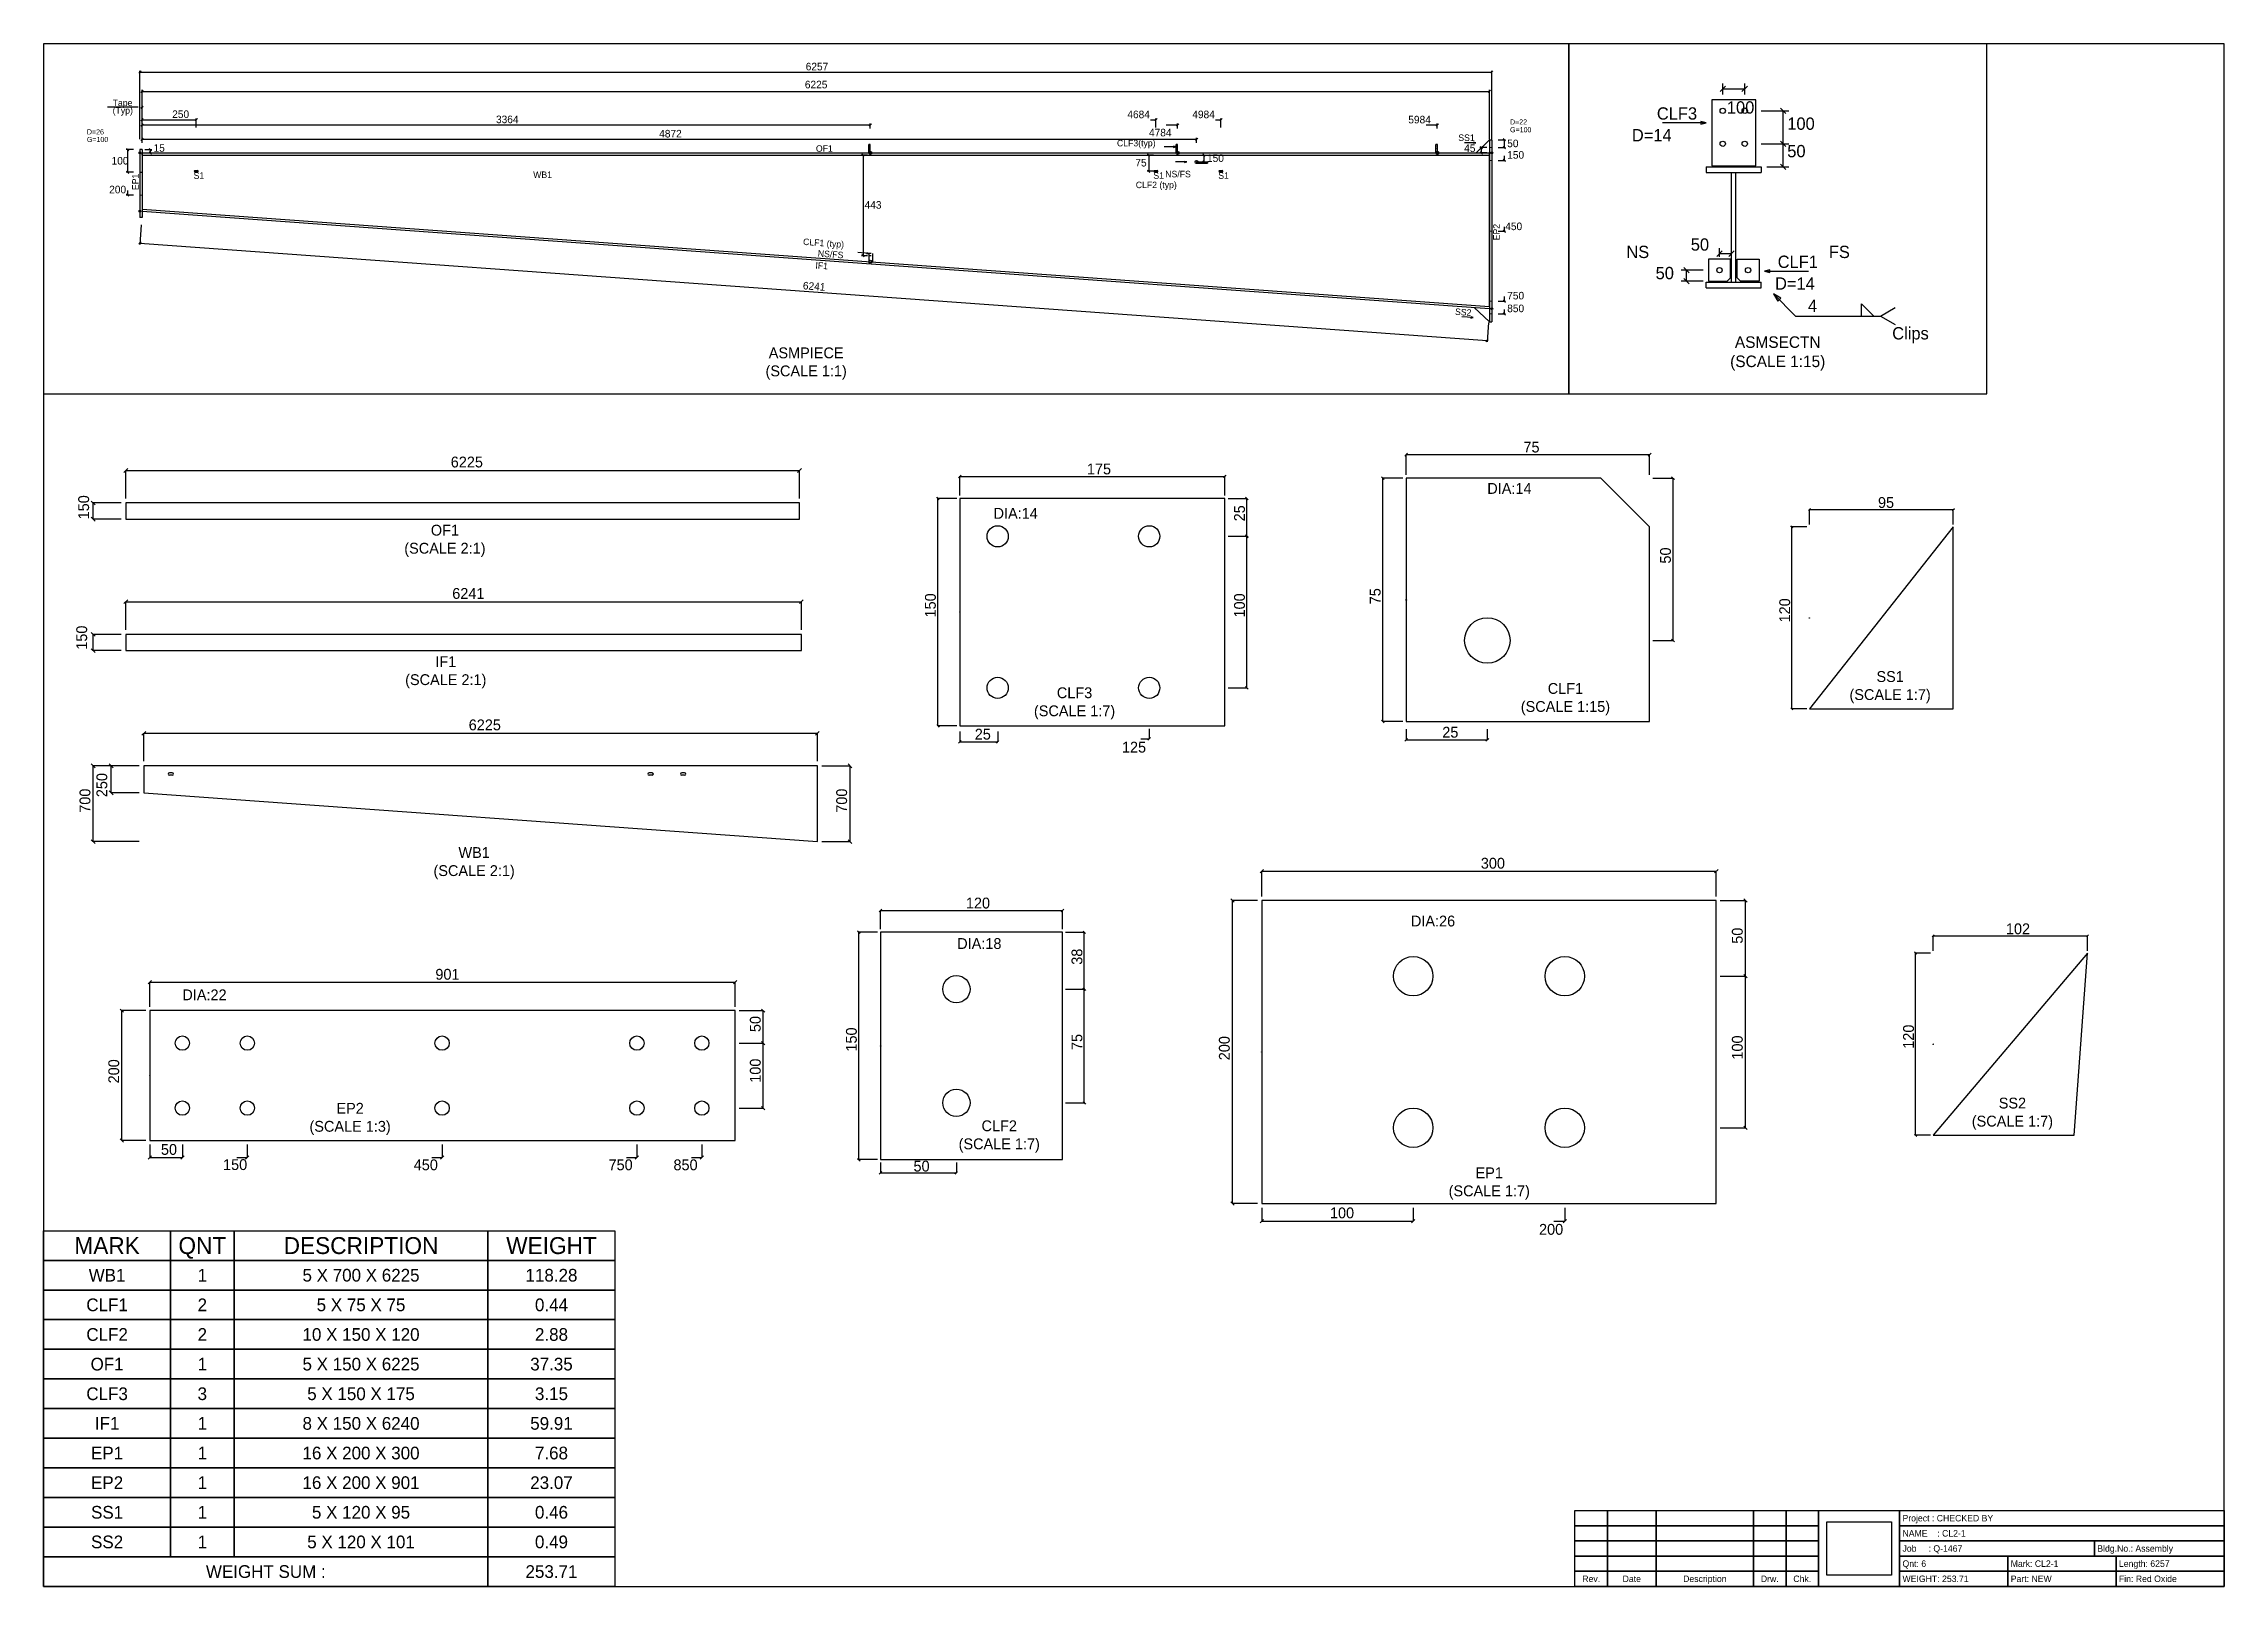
# Model space of a CAD drawing. Header units: metres. Extents: x 0 to 10075, y 0 to 7125.
import ezdxf
from ezdxf.enums import TextEntityAlignment as Align

# ---------------------------------------------------------------- set-up
doc = ezdxf.new("R2010")
doc.units = ezdxf.units.M
doc.linetypes.add('CONTIN', pattern=[0])
doc.linetypes.add('DASHED', pattern=[0])
for name, color, linetype in [('1', 7, 'CONTIN'), ('11', 7, 'CONTIN'), ('12', 3, 'CONTIN'), ('13', 3, 'CONTIN'), ('15', 6, 'CONTIN'), ('2', 7, 'CONTIN'), ('21', 7, 'CONTIN'), ('3', 1, 'CONTIN'), ('4', 1, 'CONTIN'), ('5', 7, 'CONTIN'), ('6', 6, 'CONTIN'), ('7', 3, 'DASHED'), ('9', 7, 'CONTIN')]:
    doc.layers.add(name, color=color, linetype=linetype)
doc.styles.add('SIMPLEX', font='txt')
picture_1 = doc.add_image_def('image1.png', size_in_pixel=(229, 276))

# ---------------------------------------------------------------- blocks, each defined once
blk = doc.blocks.new('PART_TABLE_BLOCK')
for points in [[(0, 840), (300, 840), (300, 770), (0, 770)], [(300, 840), (450, 840), (450, 770), (300, 770)], [(450, 840), (1050, 840), (1050, 770), (450, 770)], [(1050, 840), (1350, 840), (1350, 770), (1050, 770)], [(0, 770), (300, 770), (300, 700), (0, 700)], [(300, 770), (450, 770), (450, 700), (300, 700)], [(450, 770), (1050, 770), (1050, 700), (450, 700)], [(1050, 770), (1350, 770), (1350, 700), (1050, 700)], [(0, 700), (300, 700), (300, 630), (0, 630)], [(300, 700), (450, 700), (450, 630), (300, 630)], [(450, 700), (1050, 700), (1050, 630), (450, 630)], [(1050, 700), (1350, 700), (1350, 630), (1050, 630)], [(0, 630), (300, 630), (300, 560), (0, 560)], [(300, 630), (450, 630), (450, 560), (300, 560)], [(450, 630), (1050, 630), (1050, 560), (450, 560)], [(1050, 630), (1350, 630), (1350, 560), (1050, 560)], [(0, 560), (300, 560), (300, 490), (0, 490)], [(300, 560), (450, 560), (450, 490), (300, 490)], [(450, 560), (1050, 560), (1050, 490), (450, 490)], [(1050, 560), (1350, 560), (1350, 490), (1050, 490)], [(0, 490), (300, 490), (300, 420), (0, 420)], [(300, 490), (450, 490), (450, 420), (300, 420)], [(450, 490), (1050, 490), (1050, 420), (450, 420)], [(1050, 490), (1350, 490), (1350, 420), (1050, 420)], [(0, 420), (300, 420), (300, 350), (0, 350)], [(300, 420), (450, 420), (450, 350), (300, 350)], [(450, 420), (1050, 420), (1050, 350), (450, 350)], [(1050, 420), (1350, 420), (1350, 350), (1050, 350)], [(0, 350), (300, 350), (300, 280), (0, 280)], [(300, 350), (450, 350), (450, 280), (300, 280)], [(450, 350), (1050, 350), (1050, 280), (450, 280)], [(1050, 350), (1350, 350), (1350, 280), (1050, 280)], [(0, 280), (300, 280), (300, 210), (0, 210)], [(300, 280), (450, 280), (450, 210), (300, 210)], [(450, 280), (1050, 280), (1050, 210), (450, 210)], [(1050, 280), (1350, 280), (1350, 210), (1050, 210)], [(0, 210), (300, 210), (300, 140), (0, 140)], [(300, 210), (450, 210), (450, 140), (300, 140)], [(450, 210), (1050, 210), (1050, 140), (450, 140)], [(1050, 210), (1350, 210), (1350, 140), (1050, 140)], [(0, 140), (300, 140), (300, 70), (0, 70)], [(300, 140), (450, 140), (450, 70), (300, 70)], [(450, 140), (1050, 140), (1050, 70), (450, 70)], [(1050, 140), (1350, 140), (1350, 70), (1050, 70)], [(0, 70), (1050, 70), (1050, 0), (0, 0)], [(1050, 70), (1350, 70), (1350, 0), (1050, 0)]]:
    blk.add_lwpolyline(points, close=True)
for s, height, p in [('MARK', 40, (150, 805)), ('QNT', 40, (375, 805)), ('DESCRIPTION', 40, (750, 805)), ('WEIGHT', 40, (1200, 805)), ('WB1', 30, (150, 735)), ('1', 30, (375, 735)), ('5 X 700 X 6225', 30, (750, 735)), ('118.28', 30, (1200, 735)), ('CLF1', 30, (150, 665)), ('2', 30, (375, 665)), ('5 X 75 X 75', 30, (750, 665)), ('0.44', 30, (1200, 665)), ('CLF2', 30, (150, 595)), ('2', 30, (375, 595)), ('10 X 150 X 120', 30, (750, 595)), ('2.88', 30, (1200, 595)), ('OF1', 30, (150, 525)), ('1', 30, (375, 525)), ('5 X 150 X 6225', 30, (750, 525)), ('37.35', 30, (1200, 525)), ('CLF3', 30, (150, 455)), ('3', 30, (375, 455)), ('5 X 150 X 175', 30, (750, 455)), ('3.15', 30, (1200, 455)), ('IF1', 30, (150, 385)), ('1', 30, (375, 385)), ('8 X 150 X 6240', 30, (750, 385)), ('59.91', 30, (1200, 385)), ('EP1', 30, (150, 315)), ('1', 30, (375, 315)), ('16 X 200 X 300', 30, (750, 315)), ('7.68', 30, (1200, 315)), ('EP2', 30, (150, 245)), ('1', 30, (375, 245)), ('16 X 200 X 901', 30, (750, 245)), ('23.07', 30, (1200, 245)), ('SS1', 30, (150, 175)), ('1', 30, (375, 175)), ('5 X 120 X 95', 30, (750, 175)), ('0.46', 30, (1200, 175)), ('SS2', 30, (150, 105)), ('1', 30, (375, 105)), ('5 X 120 X 101', 30, (750, 105)), ('0.49', 30, (1200, 105)), ('WEIGHT SUM :', 30, (525, 35)), ('253.71', 30, (1200, 35))]:
    blk.add_text(s, height=height).set_placement(p, align=Align.MIDDLE_CENTER)
blk = doc.blocks.new('Title_Block')
for points in [[(-3000, 350), (-2850, 350), (-2850, 280), (-3000, 280)], [(-2850, 350), (-2625, 350), (-2625, 280), (-2850, 280)], [(-2625, 350), (-2175, 350), (-2175, 280), (-2625, 280)], [(-2175, 350), (-2025, 350), (-2025, 280), (-2175, 280)], [(-2025, 350), (-1875, 350), (-1875, 280), (-2025, 280)], [(-1875, 350), (-1500, 350), (-1500, 0), (-1875, 0)], [(-1500, 350), (0, 350), (0, 280), (-1500, 280)], [(-3000, 280), (-2850, 280), (-2850, 210), (-3000, 210)], [(-3000, 210), (-2850, 210), (-2850, 140), (-3000, 140)], [(-2850, 280), (-2625, 280), (-2625, 210), (-2850, 210)], [(-2850, 210), (-2625, 210), (-2625, 140), (-2850, 140)], [(-2625, 280), (-2175, 280), (-2175, 210), (-2625, 210)], [(-2625, 210), (-2175, 210), (-2175, 140), (-2625, 140)], [(-2175, 280), (-2025, 280), (-2025, 210), (-2175, 210)], [(-2175, 210), (-2025, 210), (-2025, 140), (-2175, 140)], [(-2025, 280), (-1875, 280), (-1875, 210), (-2025, 210)], [(-2025, 210), (-1875, 210), (-1875, 140), (-2025, 140)], [(-1500, 280), (0, 280), (0, 210), (-1500, 210)], [(-1500, 210), (-600, 210), (-600, 140), (-1500, 140)], [(-600, 210), (0, 210), (0, 140), (-600, 140)], [(-3000, 140), (-2850, 140), (-2850, 70), (-3000, 70)], [(-2850, 140), (-2625, 140), (-2625, 70), (-2850, 70)], [(-2625, 140), (-2175, 140), (-2175, 70), (-2625, 70)], [(-2175, 140), (-2025, 140), (-2025, 70), (-2175, 70)], [(-2025, 140), (-1875, 140), (-1875, 70), (-2025, 70)], [(-1500, 140), (-1000, 140), (-1000, 70), (-1500, 70)], [(-1000, 140), (-500, 140), (-500, 70), (-1000, 70)], [(-500, 140), (0, 140), (0, 70), (-500, 70)], [(-3000, 70), (-2850, 70), (-2850, 0), (-3000, 0)], [(-2850, 70), (-2625, 70), (-2625, 0), (-2850, 0)], [(-2625, 70), (-2175, 70), (-2175, 0), (-2625, 0)], [(-2175, 70), (-2025, 70), (-2025, 0), (-2175, 0)], [(-2025, 70), (-1875, 70), (-1875, 0), (-2025, 0)], [(-1500, 70), (-1000, 70), (-1000, 0), (-1500, 0)], [(-1000, 70), (-500, 70), (-500, 0), (-1000, 0)], [(-500, 70), (0, 70), (0, 0), (-500, 0)]]:
    blk.add_lwpolyline(points, close=True)
for s, p in [(' Project : CHECKED BY', (-1498, 315)), (' NAME    : CL2-1', (-1498, 245)), (' Job     : Q-1467', (-1498, 175)), (' Qnt: 6', (-1498, 105)), (' Mark: CL2-1', (-998, 105)), (' Bldg.No.: Assembly', (-598, 175)), (' Length: 6257', (-498, 105)), (' WEIGHT: 253.71', (-1498, 35)), (' Part: NEW', (-998, 35)), (' Fin: Red Oxide', (-498, 35))]:
    blk.add_text(s, height=30).set_placement(p, align=Align.MIDDLE_LEFT)
for s, p in [('Rev.', (-2925, 35)), ('Date', (-2737.5, 35)), ('Description', (-2400, 35)), ('Drw.', (-2100, 35)), ('Chk.', (-1950, 35))]:
    blk.add_text(s, height=30).set_placement(p, align=Align.MIDDLE_CENTER)
image = blk.add_image(picture_1, insert=(-1837.1, 52.5), size_in_units=(299.2, 245))
blk = doc.blocks.new('SLOTTD')
at = {"layer": '6'}
for p, q in [((-25.4, 12.7), (25.4, 12.7)), ((-25.4, -12.7), (25.4, -12.7))]:
    blk.add_line(p, q, dxfattribs=at)
for centre, start, end in [((-25.4, 0), 90, 270), ((25.4, 0), 270, 90)]:
    blk.add_arc(centre, 12.7, start, end, dxfattribs=at)
blk = doc.blocks.new('ARROW')
at = {"layer": '2'}
blk.add_line((-0.635, -0.635), (0.635, 0.635), dxfattribs=at)
blk = doc.blocks.new('FLGHOL')
at = {"layer": '6'}
blk.add_solid([(-6.35, 0), (6.35, 0), (-6.35, 25.4), (6.35, 25.4)], dxfattribs=at)
blk = doc.blocks.new('WEBCLP2')
at = {"layer": '13'}
for p, q in [((-12.7, 0), (-12.7, 203.2)), ((-12.7, 203.2), (12.7, 203.2)), ((-12.7, 0), (12.7, 0)), ((12.7, 0), (12.7, 203.2))]:
    blk.add_line(p, q, dxfattribs=at)
at = {"layer": '6'}
for points in [[(-12.7, 144.78), (12.7, 144.78), (-12.7, 160.02), (12.7, 160.02)], [(-12.7, 43.18), (12.7, 43.18), (-12.7, 58.42), (12.7, 58.42)]]:
    blk.add_solid(points, dxfattribs=at)
blk = doc.blocks.new('ARROWP')
for p, q in [((0, 0), (-1.27, 0.317)), ((-1.27, 0.317), (-1.27, -0.317)), ((-1.27, -0.317), (0, 0))]:
    blk.add_line(p, q)
blk = doc.blocks.new('GRTCLPB')
at = {"layer": '13'}
for p, q in [((-12.7, 0), (-12.7, 152.4)), ((-12.7, 152.4), (12.7, 152.4)), ((-12.7, 0), (12.7, 0)), ((12.7, 0), (12.7, 152.4))]:
    blk.add_line(p, q, dxfattribs=at)
at = {"layer": '6'}
for points in [[(-12.7, 119.38), (12.7, 119.38), (-12.7, 134.62), (12.7, 134.62)], [(-12.7, 68.58), (12.7, 68.58), (-12.7, 83.82), (12.7, 83.82)]]:
    blk.add_solid(points, dxfattribs=at)
blk = doc.blocks.new('BRCCLP')
at = {"layer": '1'}
blk.add_solid([(-12.7, 68.58), (12.7, 68.58), (-12.7, 83.82), (12.7, 83.82)], dxfattribs=at)
at = {"layer": '2'}
for p in [(-12.7, 101.6), (12.7, 0)]:
    blk.add_line(p, (12.7, 101.6), dxfattribs=at)
blk = doc.blocks.new('CIRCLE')
at = {"layer": '1'}
blk.add_circle((0, 0), 10.2, dxfattribs=at)
blk = doc.blocks.new('FLAT_ASMPIECE')
at = {"layer": '1'}
for p, q in [((455, 1103), (455, 1113)), ((455, 1113), (6680, 1113)), ((6680, 1103), (6680, 1113)), ((455, 1103), (455, 853)), ((455, 1103), (6680, 1103)), ((6680, 403), (6680, 1103)), ((456, 853), (455, 844)), ((455, 844), (6680, 394)), ((456, 853), (6680, 403)), ((3829, 648), (3829, 609)), ((6680, 403), (6680, 394))]:
    blk.add_line(p, q, dxfattribs=at)
at = {"layer": '12'}
for p, q in [((455, 1128), (445, 1128)), ((445, 1128), (445, 814)), ((455, 1128), (455, 814)), ((6680, 1173), (6691, 1173)), ((6680, 1173), (6680, 333)), ((6691, 1173), (6691, 333)), ((455, 814), (445, 814)), ((6680, 333), (6691, 333))]:
    blk.add_line(p, q, dxfattribs=at)
at = {"layer": '15'}
for centre in [(3819, 1113), (5239, 1113), (6439, 1113), (5327, 1071), (3819, 610)]:
    blk.add_circle(centre, 7.09, dxfattribs=at)
at = {"layer": '2'}
for p, q in [((445, 1176), (445, 1492)), ((445, 1486), (6691, 1486)), ((6691, 1176), (6691, 1492)), ((455, 1176), (455, 1404)), ((455, 1397), (6680, 1397)), ((6680, 1176), (6680, 1404)), ((455, 1230), (455, 1272)), ((455, 1266), (705, 1266)), ((455, 1226), (455, 1249)), ((455, 1242), (3819, 1242)), ((705, 1230), (705, 1272)), ((3819, 1226), (3819, 1249)), ((5114, 1266), (5139, 1266)), ((5139, 1230), (5139, 1272)), ((5187, 1242), (5239, 1242)), ((5239, 1226), (5239, 1249)), ((5414, 1266), (5439, 1266)), ((5439, 1230), (5439, 1272)), ((6387, 1242), (6439, 1242)), ((6439, 1226), (6439, 1249)), ((415, 1128), (381, 1128)), ((388, 1128), (388, 1023)), ((455, 1160), (455, 1182)), ((455, 1176), (5327, 1176)), ((468, 1128), (500, 1128)), ((468, 1113), (500, 1113)), ((493, 1128), (493, 1113)), ((5327, 1160), (5327, 1182)), ((6668, 1137), (6636, 1137)), ((6668, 1113), (6636, 1113)), ((6642, 1137), (6642, 1113)), ((6720, 1173), (6754, 1173)), ((6720, 1137), (6754, 1137)), ((6748, 1173), (6748, 1137)), ((415, 1023), (381, 1023)), ((3807, 1103), (3779, 1103)), ((3786, 1103), (3786, 638)), ((5127, 1103), (5099, 1103)), ((5127, 1028), (5099, 1028)), ((5106, 1103), (5106, 1028)), ((5339, 1103), (5367, 1103)), ((5339, 1071), (5367, 1071)), ((5361, 1103), (5361, 1071)), ((6720, 1078), (6754, 1078)), ((6748, 1099), (6748, 1078)), ((415, 918), (381, 918)), ((388, 939), (388, 918)), ((6720, 751), (6754, 751)), ((6748, 772), (6748, 751)), ((445, 696), (6669, 246)), ((3807, 638), (3779, 638)), ((6720, 428), (6754, 428)), ((6748, 449), (6748, 428)), ((6675, 330), (6669, 240)), ((6720, 369), (6754, 369)), ((6748, 390), (6748, 369))]:
    blk.add_line(p, q, dxfattribs=at)
at = {"layer": '3'}
for p, q in [((437, 1324), (295, 1324)), ((455, 1176), (455, 1387)), ((5230, 1141), (5177, 1141)), ((6617, 1160), (6564, 1160)), ((5282, 1071), (5230, 1071)), ((451, 780), (444, 690)), ((3814, 648), (3761, 652)), ((6605, 352), (6552, 355))]:
    blk.add_line(p, q, dxfattribs=at)
at = {"layer": '9'}
for p, q in [((6619, 1113), (6680, 1173)), ((6610, 399), (6680, 333))]:
    blk.add_line(p, q, dxfattribs=at)
at = {"layer": '1', "xscale": -0.249, "yscale": 0.249, "zscale": 0.249}
for p in [(3816, 1113), (5236, 1113), (6436, 1113)]:
    blk.add_blockref('GRTCLPB', p, dxfattribs=at)
at = {"layer": '1', "xscale": 0.249, "yscale": 0.249, "zscale": 0.249, "rotation": 270}
blk.add_blockref('WEBCLP2', (5327, 1068), dxfattribs=at)
at = {"layer": '15', "xscale": 0.415, "yscale": 0.415, "zscale": 0.415}
for p in [(445, 1113), (6691, 1113), (445, 844), (6691, 393)]:
    blk.add_blockref('CIRCLE', p, dxfattribs=at)
at = {"layer": '2', "xscale": 8.305, "yscale": 8.305, "zscale": 8.305}
for p, rotation in [((445, 1486), 180), ((455, 1397), 180), ((455, 1266), 180), ((455, 1242), 180), ((388, 1128), 90), ((455, 1176), 180), ((493, 1128), 90), ((493, 1113), 270), ((3786, 1103), 90), ((5106, 1103), 90), ((5361, 1103), 90), ((6642, 1137), 90), ((6642, 1113), 270), ((6748, 1173), 90), ((6748, 1137), 270), ((388, 1023), 270), ((5106, 1028), 270), ((5361, 1071), 270), ((6748, 1078), 270), ((388, 918), 270), ((6748, 751), 270), ((3786, 638), 270), ((6748, 428), 270), ((6748, 369), 270), ((6669, 246), 355.865)]:
    blk.add_blockref('ARROW', p, dxfattribs=dict(at, rotation=rotation))
for p in [(6691, 1486), (6680, 1397), (705, 1266), (3819, 1242), (5139, 1266), (5239, 1242), (5439, 1266), (6439, 1242), (5327, 1176)]:
    blk.add_blockref('ARROW', p, dxfattribs=at)
at = {"layer": '3', "xscale": 8.305, "yscale": 8.305, "zscale": 8.305}
for name, p in [('ARROW', (455, 1324)), ('ARROWP', (5230, 1141)), ('ARROWP', (6617, 1160)), ('ARROWP', (5282, 1071))]:
    blk.add_blockref(name, p, dxfattribs=at)
for name, p, rotation in [('ARROW', (445, 696), 175.865), ('ARROWP', (3814, 648), 355.865), ('ARROWP', (6605, 352), 355.865)]:
    blk.add_blockref(name, p, dxfattribs=dict(at, rotation=rotation))
at = {"layer": '6', "xscale": 0.374, "yscale": 0.415, "zscale": 0.415, "rotation": 270}
for p in [(6680, 1137), (445, 1023), (6680, 1078), (445, 918), (6680, 751), (6680, 428), (6680, 369)]:
    blk.add_blockref('FLGHOL', p, dxfattribs=at)
at = {"layer": '6', "xscale": 0.249, "yscale": 0.249, "zscale": 0.249}
for p in [(705, 1028), (5139, 1028), (5439, 1028)]:
    blk.add_blockref('SLOTTD', p, dxfattribs=at)
at = {"layer": '7', "xscale": -0.374, "yscale": 0.374, "zscale": 0.374}
blk.add_blockref('BRCCLP', (3819, 610), dxfattribs=at)
at = {"insert": (3523, 140), "char_height": 50, "attachment_point": 5}
blk.add_mtext('ASMPIECE\\P(SCALE 1:1)', dxfattribs=at)
at = {"layer": '11', "style": 'SIMPLEX'}
for s, p in [('6257', (3521, 1494)), ('6225', (3517, 1411)), ('250', (594, 1274)), ('3364', (2090, 1250)), ('4872', (2844, 1184)), ('4684', (5007, 1273)), ('4784', (5107, 1189)), ('4984', (5307, 1273)), ('5984', (6305, 1249)), ('15', (508, 1118)), ('45', (6563, 1117)), ('50', (6762, 1139)), ('150', (6762, 1086)), ('100', (314, 1059)), ('75', (5044, 1050)), ('150', (5375, 1071)), ('200', (303, 926)), ('443', (3793, 855)), ('450', (6753, 756)), ('750', (6762, 436)), ('850', (6762, 377))]:
    blk.add_text(s, height=35, dxfattribs=at).set_placement(p)
blk.add_text('6241', height=35, rotation=355.865, dxfattribs=at).set_placement((3507, 483))
at = {"layer": '21', "style": 'SIMPLEX'}
for s, p in [('D=26', (200, 1198)), ('G=100', (6775, 1208)), ('D=22', (6775, 1244)), ('G=100', (200, 1163))]:
    blk.add_text(s, height=23.6, dxfattribs=at).set_placement(p)
at = {"layer": '3', "style": 'SIMPLEX'}
for s, p in [('Tape', (319, 1329)), ('(Typ)', (319, 1294)), ('OF1', (3568, 1118)), ('CLF3(typ)', (4959, 1143)), ('SS1', (6536, 1168)), ('S1', (693, 993)), ('WB1', (2262, 997)), ('S1', (5127, 993)), ('NS/FS', (5182, 1000)), ('S1', (5427, 993)), ('CLF2 (typ)', (5046, 950))]:
    blk.add_text(s, height=30, dxfattribs=at).set_placement(p)
for s, rotation, p in [('EP1', 90, (439, 941)), ('CLF1 (typ)', 355.865, (3508, 688)), ('EP2', 90, (6727, 709)), ('IF1', 355.865, (3565, 579)), ('NS/FS', 355.865, (3576, 634)), ('SS2', 355.865, (6520, 365))]:
    blk.add_text(s, height=30, rotation=rotation, dxfattribs=at).set_placement(p)
blk = doc.blocks.new('FLAT_ASMSECTN')
at = {"layer": '1'}
for p, q in [((477.365, 787.11), (667.865, 787.11)), ((477.365, 787.11), (477.365, 768.06)), ((477.365, 768.06), (667.865, 768.06)), ((564.995, 387.06), (564.995, 768.06)), ((580.235, 387.06), (580.235, 768.06)), ((667.865, 787.11), (667.865, 768.06)), ((477.365, 368.01), (477.365, 387.06)), ((477.365, 387.06), (667.865, 387.06)), ((667.865, 368.01), (667.865, 387.06)), ((477.365, 368.01), (667.865, 368.01))]:
    blk.add_line(p, q, dxfattribs=at)
at = {"layer": '13'}
for p, q in [((648.815, 1019.52), (496.415, 1019.52)), ((496.415, 1019.52), (496.415, 790.92)), ((648.815, 790.92), (648.815, 1019.52)), ((496.415, 790.92), (648.815, 790.92)), ((561.185, 467.07), (484.985, 467.07)), ((484.985, 467.07), (484.985, 390.87)), ((561.185, 402.3), (561.185, 467.07)), ((584.045, 467.07), (660.245, 467.07)), ((584.045, 402.3), (584.045, 467.07)), ((660.245, 467.07), (660.245, 390.87)), ((484.985, 390.87), (549.755, 390.87)), ((561.185, 402.3), (549.755, 390.87)), ((584.045, 402.3), (595.475, 390.87)), ((660.245, 390.87), (595.475, 390.87))]:
    blk.add_line(p, q, dxfattribs=at)
at = {"layer": '3'}
for p, q in [((534.515, 1038.57), (534.515, 1076.67)), ((610.715, 1038.57), (610.715, 1076.67)), ((534.515, 1057.62), (610.715, 1057.62)), ((477.365, 939.51), (324.965, 939.51)), ((667.865, 981.42), (763.115, 981.42)), ((744.065, 787.11), (744.065, 981.42)), ((667.865, 867.12), (763.115, 867.12)), ((686.915, 787.11), (763.115, 787.11)), ((523.085, 474.69), (523.085, 505.17)), ((523.085, 486.12), (564.995, 486.12)), ((564.995, 486.12), (564.995, 505.17)), ((465.935, 428.97), (389.735, 428.97)), ((465.935, 390.87), (389.735, 390.87)), ((408.785, 390.87), (408.785, 428.97)), ((679.295, 425.16), (831.695, 425.16))]:
    blk.add_line(p, q, dxfattribs=at)
at = {"layer": '4'}
for p, q in [((710.54, 346.68), (787.34, 269.865)), ((1015.64, 312.54), (1058.315, 269.865)), ((1015.64, 269.865), (1015.64, 312.54)), ((787.34, 269.865), (1068.98, 269.865)), ((1068.98, 269.865), (1081.79, 269.865)), ((1081.79, 269.865), (1132.985, 299.73)), ((1081.79, 269.865), (1132.985, 240))]:
    blk.add_line(p, q, dxfattribs=at)
at = {"layer": '1', "xscale": 15, "yscale": 15, "zscale": 15}
for p, rotation in [((534.515, 1057.62), 180), ((744.065, 981.42), 90), ((744.065, 867.12), 270), ((744.065, 867.12), 90), ((744.065, 787.11), 270), ((564.995, 486.12), 180), ((408.785, 428.97), 270), ((408.785, 390.87), 90)]:
    blk.add_blockref('ARROW', p, dxfattribs=dict(at, rotation=rotation))
at = {"layer": '1'}
for name, p, xscale, yscale, zscale in [('ARROW', (610.715, 1057.62), 15, 15, 15), ('CIRCLE', (534.515, 981.42), 0.9, 0.9, 0.9), ('CIRCLE', (610.715, 981.42), 0.9, 0.9, 0.9), ('CIRCLE', (534.515, 867.12), 0.9, 0.9, 0.9), ('CIRCLE', (610.715, 867.12), 0.9, 0.9, 0.9), ('ARROW', (523.085, 486.12), 15, 15, 15), ('CIRCLE', (523.085, 428.97), 0.9, 0.9, 0.9), ('CIRCLE', (622.145, 428.97), 0.9, 0.9, 0.9)]:
    blk.add_blockref(name, p, dxfattribs=dict(at, xscale=xscale, yscale=yscale, zscale=zscale))
at = {"layer": '3', "xscale": 15, "yscale": 15, "zscale": 15}
blk.add_blockref('ARROWP', (477.365, 939.51), dxfattribs=at)
at = {"layer": '3', "xscale": 15, "yscale": 15, "zscale": 15, "rotation": 180}
blk.add_blockref('ARROWP', (679.295, 425.16), dxfattribs=at)
at = {"layer": '4', "xscale": 22.5, "yscale": 22.5, "zscale": 22.5, "rotation": 135}
blk.add_blockref('ARROWP', (710.54, 346.68), dxfattribs=at)
at = {"insert": (725.172, 140), "char_height": 40, "attachment_point": 5}
blk.add_mtext('ASMSECTN\\P(SCALE 1:15)', dxfattribs=at)
at = {"layer": '1', "style": 'SIMPLEX'}
for s, p in [('CLF3', (305.915, 950.94)), ('CLF1', (725.015, 436.59))]:
    blk.add_text(s, height=42.675, dxfattribs=at).set_placement(p)
at = {"layer": '21', "style": 'SIMPLEX'}
for p in [(219.05, 875.505), (715.865, 361.155)]:
    blk.add_text('D=14', height=42.675, dxfattribs=at).set_placement(p)
at = {"layer": '3', "style": 'SIMPLEX'}
for s, p in [('100', (548.735, 971.84)), ('100', (758.285, 915.63)), ('50', (758.285, 820.38)), ('50', (423.515, 496.53)), ('NS', (200, 470.88)), ('FS', (902.555, 470.88)), ('50', (301.595, 397.47))]:
    blk.add_text(s, height=42.675, dxfattribs=at).set_placement(p)
at = {"layer": '4', "style": 'SIMPLEX'}
blk.add_text('Clips', height=42.675, dxfattribs=at).set_placement((1122.32, 188.535))
at = {"layer": '5', "style": 'SIMPLEX'}
blk.add_text('4', height=42.675, dxfattribs=at).set_placement((830.015, 284.085))
blk = doc.blocks.new('1')
at = {"layer": '3', "linetype": 'Continuous'}
for p, q in [((380, 5004), (380, 4929)), ((3492, 5004), (380, 5004)), ((3492, 4929), (3492, 5004)), ((380, 4929), (3492, 4929))]:
    blk.add_line(p, q, dxfattribs=at)
at = {"layer": '5', "linetype": 'Continuous'}
blk.add_line((380, 4966), (380, 4966), dxfattribs=at)
blk.add_line((380, 4966), (380, 4966), dxfattribs=at)
blk.add_circle((380, 4966), 0.05, dxfattribs=at)
at = {"layer": '6', "linetype": 'Continuous'}
for p, q in [((380, 5025), (380, 5154)), ((380, 5154), (3492, 5154)), ((3492, 5025), (3492, 5154)), ((359, 5004), (229, 5004)), ((229, 4929), (229, 5004)), ((359, 4929), (229, 4929))]:
    blk.add_line(p, q, dxfattribs=at)
at = {"layer": '6', "xscale": 13.8334515, "yscale": 13.8334515, "zscale": 27.666903}
for p, rotation in [((380, 5154), 180), ((229, 5004), 90), ((229, 4929), 270)]:
    blk.add_blockref('ARROW', p, dxfattribs=dict(at, rotation=rotation))
blk.add_blockref('ARROW', (3492, 5154), dxfattribs=at)
at = {"insert": (1854, 4829), "char_height": 50, "attachment_point": 5}
blk.add_mtext('OF1\\P(SCALE 2:1)', dxfattribs=at)
at = {"layer": '5'}
blk.add_text('ZERO', height=0.0075, dxfattribs=at).set_placement((380, 4926))
at = {"layer": '6'}
blk.add_text('6225', height=50, dxfattribs=at).set_placement((1881, 5168))
blk.add_text('150', height=50, rotation=90, dxfattribs=at).set_placement((210, 4928))
blk = doc.blocks.new('2')
at = {"layer": '3', "linetype": 'Continuous'}
for p, q in [((380, 4397), (380, 4322)), ((3501, 4397), (380, 4397)), ((3501, 4322), (3501, 4397)), ((380, 4322), (3501, 4322))]:
    blk.add_line(p, q, dxfattribs=at)
at = {"layer": '5', "linetype": 'Continuous'}
blk.add_line((380, 4359), (380, 4359), dxfattribs=at)
blk.add_line((380, 4359), (380, 4359), dxfattribs=at)
blk.add_circle((380, 4359), 0.05, dxfattribs=at)
at = {"layer": '6', "linetype": 'Continuous'}
for p, q in [((380, 4418), (380, 4548)), ((380, 4548), (3501, 4548)), ((3501, 4418), (3501, 4548)), ((359, 4397), (229, 4397)), ((229, 4322), (229, 4397)), ((359, 4322), (229, 4322))]:
    blk.add_line(p, q, dxfattribs=at)
at = {"layer": '6', "xscale": 13.8682615, "yscale": 13.8682615, "zscale": 27.736523}
for p, rotation in [((380, 4548), 180), ((229, 4397), 90), ((229, 4322), 270)]:
    blk.add_blockref('ARROW', p, dxfattribs=dict(at, rotation=rotation))
blk.add_blockref('ARROW', (3501, 4548), dxfattribs=at)
at = {"insert": (1858, 4222), "char_height": 50, "attachment_point": 5}
blk.add_mtext('IF1\\P(SCALE 2:1)', dxfattribs=at)
at = {"layer": '5'}
blk.add_text('ZERO', height=0.0075, dxfattribs=at).set_placement((380, 4319))
at = {"layer": '6'}
blk.add_text('6241', height=50, dxfattribs=at).set_placement((1888, 4561))
blk.add_text('150', height=50, rotation=90, dxfattribs=at).set_placement((201, 4326))
blk = doc.blocks.new('3')
at = {"layer": '3', "linetype": 'Continuous'}
for p, q in [((463, 3790), (463, 3665)), ((3575, 3790), (463, 3790)), ((3575, 3440), (3575, 3790)), ((463, 3665), (3575, 3440))]:
    blk.add_line(p, q, dxfattribs=at)
at = {"layer": '4', "linetype": 'Continuous'}
for p, q in [((594, 3758), (581, 3758)), ((594, 3746), (581, 3746)), ((2811, 3758), (2798, 3758)), ((2811, 3746), (2798, 3746)), ((2961, 3758), (2948, 3758)), ((2961, 3746), (2948, 3746))]:
    blk.add_line(p, q, dxfattribs=at)
for centre, start, end in [((581, 3752), 90, 270), ((594, 3752), 270, 90), ((2798, 3752), 90, 270), ((2811, 3752), 270, 90), ((2948, 3752), 90, 270), ((2961, 3752), 270, 90)]:
    blk.add_arc(centre, 6, start, end, dxfattribs=at)
at = {"layer": '5', "linetype": 'Continuous'}
blk.add_line((463, 3790), (463, 3790), dxfattribs=at)
blk.add_line((463, 3790), (463, 3790), dxfattribs=at)
blk.add_circle((463, 3790), 0.05, dxfattribs=at)
at = {"layer": '6', "linetype": 'Continuous'}
for p, q in [((463, 3811), (463, 3940)), ((463, 3940), (3575, 3940)), ((3575, 3811), (3575, 3940)), ((442, 3790), (229, 3790)), ((229, 3440), (229, 3790)), ((442, 3790), (312, 3790)), ((312, 3665), (312, 3790)), ((3596, 3790), (3726, 3790)), ((3726, 3440), (3726, 3790)), ((442, 3665), (312, 3665)), ((442, 3440), (229, 3440)), ((3596, 3440), (3726, 3440))]:
    blk.add_line(p, q, dxfattribs=at)
at = {"layer": '6', "xscale": 13.8334515, "yscale": 13.8334515, "zscale": 27.666903}
for p, rotation in [((463, 3940), 180), ((229, 3790), 90), ((312, 3790), 90), ((3726, 3790), 90), ((312, 3665), 270), ((229, 3440), 270), ((3726, 3440), 270)]:
    blk.add_blockref('ARROW', p, dxfattribs=dict(at, rotation=rotation))
blk.add_blockref('ARROW', (3575, 3940), dxfattribs=at)
at = {"insert": (1989, 3340), "char_height": 50, "attachment_point": 5}
blk.add_mtext('WB1\\P(SCALE 2:1)', dxfattribs=at)
at = {"layer": '5'}
blk.add_text('ZERO', height=0.0075, dxfattribs=at).set_placement((463, 3590))
at = {"layer": '6'}
blk.add_text('6225', height=50, dxfattribs=at).set_placement((1964, 3954))
for s, p in [('250', (294, 3645)), ('700', (216, 3573)), ('700', (3712, 3573))]:
    blk.add_text(s, height=50, rotation=90, dxfattribs=at).set_placement(p)
blk = doc.blocks.new('5')
at = {"layer": '3', "linetype": 'Continuous'}
for p, q in [((491, 2659), (491, 2059)), ((3195, 2659), (491, 2659)), ((3195, 2059), (3195, 2659)), ((491, 2059), (3195, 2059))]:
    blk.add_line(p, q, dxfattribs=at)
at = {"layer": '4', "linetype": 'Continuous'}
for centre in [(641, 2509), (941, 2509), (1841, 2509), (2741, 2509), (3041, 2509), (641, 2209), (941, 2209), (1841, 2209), (2741, 2209), (3041, 2209)]:
    blk.add_circle(centre, 33, dxfattribs=at)
at = {"layer": '5', "linetype": 'Continuous'}
blk.add_line((491, 2359), (491, 2359), dxfattribs=at)
blk.add_line((491, 2359), (491, 2359), dxfattribs=at)
blk.add_circle((491, 2359), 0.3, dxfattribs=at)
at = {"layer": '6', "linetype": 'Continuous'}
for p, q in [((491, 2677), (491, 2790)), ((491, 2790), (3195, 2790)), ((3195, 2677), (3195, 2790)), ((473, 2659), (360, 2659)), ((361, 2059), (361, 2659)), ((3213, 2659), (3325, 2659)), ((3325, 2509), (3325, 2659)), ((3213, 2509), (3325, 2509)), ((3213, 2509), (3325, 2509)), ((3325, 2209), (3325, 2509)), ((3213, 2209), (3325, 2209)), ((473, 2059), (360, 2059)), ((491, 2041), (491, 1981)), ((641, 2041), (641, 1981)), ((941, 2041), (941, 1981)), ((1841, 2041), (1841, 1981)), ((2741, 2041), (2741, 1981)), ((3041, 2041), (3041, 1981)), ((491, 1981), (641, 1981)), ((893, 1981), (941, 1981)), ((1793, 1981), (1841, 1981)), ((2693, 1981), (2741, 1981)), ((2993, 1981), (3041, 1981))]:
    blk.add_line(p, q, dxfattribs=at)
at = {"layer": '6', "xscale": 12.015426, "yscale": 12.015426, "zscale": 4.005142}
for p, rotation in [((491, 2790), 180), ((361, 2659), 90), ((3325, 2659), 90), ((3325, 2509), 270), ((3325, 2509), 90), ((3325, 2209), 270), ((361, 2059), 270), ((491, 1981), 180)]:
    blk.add_blockref('ARROW', p, dxfattribs=dict(at, rotation=rotation))
for p in [(3195, 2790), (641, 1981), (941, 1981), (1841, 1981), (2741, 1981), (3041, 1981)]:
    blk.add_blockref('ARROW', p, dxfattribs=at)
at = {"insert": (1416, 2159), "char_height": 50, "attachment_point": 5}
blk.add_mtext('EP2\\P(SCALE 1:3)', dxfattribs=at)
at = {"layer": '5'}
blk.add_text('ZERO', height=0.045, dxfattribs=at).set_placement((491, 2159))
at = {"layer": '6'}
for s, p in [('901', (1810, 2802)), ('DIA:22', (641, 2707)), ('50', (542, 1993)), ('150', (829, 1923)), ('450', (1710, 1922)), ('750', (2610, 1922)), ('850', (2910, 1922))]:
    blk.add_text(s, height=50, dxfattribs=at).set_placement(p)
for s, p in [('50', (3313, 2560)), ('200', (349, 2323)), ('100', (3313, 2326))]:
    blk.add_text(s, height=50, rotation=90, dxfattribs=at).set_placement(p)
blk = doc.blocks.new('6')
at = {"layer": '3', "linetype": 'Continuous'}
for p, q in [((3867, 3021), (3867, 1971)), ((4707, 3021), (3867, 3021)), ((4707, 1971), (4707, 3021)), ((3867, 1971), (4707, 1971))]:
    blk.add_line(p, q, dxfattribs=at)
at = {"layer": '4', "linetype": 'Continuous'}
for centre in [(4217, 2758), (4217, 2233)]:
    blk.add_circle(centre, 63, dxfattribs=at)
at = {"layer": '5', "linetype": 'Continuous'}
for p, q in [((3866, 2496), (3868, 2496)), ((3867, 2495), (3867, 2496))]:
    blk.add_line(p, q, dxfattribs=at)
blk.add_circle((3867, 2496), 0.7, dxfattribs=at)
at = {"layer": '6', "linetype": 'Continuous'}
for p, q in [((3867, 3035), (3867, 3122)), ((3867, 3122), (4707, 3122)), ((4707, 3035), (4707, 3122)), ((3853, 3021), (3766, 3021)), ((3766, 1971), (3766, 3021)), ((4721, 3021), (4809, 3021)), ((4808, 2758), (4808, 3021)), ((4721, 2758), (4809, 2758)), ((4721, 2758), (4809, 2758)), ((4808, 2233), (4808, 2758)), ((4721, 2233), (4809, 2233)), ((3853, 1971), (3766, 1971)), ((3867, 1957), (3867, 1910)), ((4217, 1957), (4217, 1910)), ((3867, 1910), (4217, 1910))]:
    blk.add_line(p, q, dxfattribs=at)
at = {"layer": '6', "xscale": 9.333331, "yscale": 9.333331, "zscale": 1.333333}
for p, rotation in [((3867, 3122), 180), ((3766, 3021), 90), ((4808, 3021), 90), ((4808, 2758), 270), ((4808, 2758), 90), ((4808, 2233), 270), ((3766, 1971), 270), ((3867, 1910), 180)]:
    blk.add_blockref('ARROW', p, dxfattribs=dict(at, rotation=rotation))
for p in [(4707, 3122), (4217, 1910)]:
    blk.add_blockref('ARROW', p, dxfattribs=at)
at = {"insert": (4415, 2078), "char_height": 50, "attachment_point": 5}
blk.add_mtext('CLF2\\P(SCALE 1:7)', dxfattribs=at)
at = {"layer": '5'}
blk.add_text('ZERO', height=0.105, dxfattribs=at).set_placement((3867, 2296))
at = {"layer": '6'}
for s, p in [('120', (4261, 3131)), ('DIA:18', (4221, 2944)), ('50', (4019, 1916))]:
    blk.add_text(s, height=50, dxfattribs=at).set_placement(p)
for s, p in [('38', (4799, 2871)), ('150', (3757, 2470)), ('75', (4799, 2477))]:
    blk.add_text(s, height=50, rotation=90, dxfattribs=at).set_placement(p)
blk = doc.blocks.new('66')
at = {"layer": '3', "linetype": 'Continuous'}
for p, q in [((5628, 3168), (5628, 1768)), ((7728, 3168), (5628, 3168)), ((7728, 1768), (7728, 3168)), ((5628, 1768), (7728, 1768))]:
    blk.add_line(p, q, dxfattribs=at)
at = {"layer": '4', "linetype": 'Continuous'}
for centre in [(6328, 2818), (7028, 2818), (6328, 2118), (7028, 2118)]:
    blk.add_circle(centre, 91, dxfattribs=at)
at = {"layer": '5', "linetype": 'Continuous'}
for p in [(5627, 2468), (5628, 2467)]:
    blk.add_line(p, (5628, 2468), dxfattribs=at)
blk.add_circle((5628, 2468), 0.7, dxfattribs=at)
at = {"layer": '6', "linetype": 'Continuous'}
for p, q in [((5628, 3186), (5628, 3303)), ((5628, 3303), (7728, 3303)), ((7728, 3186), (7728, 3303)), ((5609, 3168), (5492, 3168)), ((5493, 1768), (5493, 3168)), ((7746, 3168), (7863, 3168)), ((7863, 2818), (7863, 3168)), ((7746, 2818), (7863, 2818)), ((7746, 2818), (7863, 2818)), ((7863, 2118), (7863, 2818)), ((7746, 2118), (7863, 2118)), ((5609, 1768), (5492, 1768)), ((5628, 1749), (5628, 1687)), ((6328, 1749), (6328, 1687)), ((7028, 1749), (7028, 1687)), ((5628, 1687), (6328, 1687)), ((6978, 1687), (7028, 1687))]:
    blk.add_line(p, q, dxfattribs=at)
at = {"layer": '6', "xscale": 12.444446, "yscale": 12.444446, "zscale": 1.777777999999999}
for p, rotation in [((5628, 3303), 180), ((5493, 3168), 90), ((7863, 3168), 90), ((7863, 2818), 270), ((7863, 2818), 90), ((7863, 2118), 270), ((5493, 1768), 270), ((5628, 1687), 180)]:
    blk.add_blockref('ARROW', p, dxfattribs=dict(at, rotation=rotation))
for p in [(7728, 3303), (6328, 1687), (7028, 1687)]:
    blk.add_blockref('ARROW', p, dxfattribs=at)
at = {"insert": (6679, 1861), "char_height": 50, "attachment_point": 5}
blk.add_mtext('EP1\\P(SCALE 1:7)', dxfattribs=at)
at = {"layer": '5'}
blk.add_text('ZERO', height=0.105, dxfattribs=at).set_placement((5628, 2268))
at = {"layer": '6'}
for s, p in [('300', (6640, 3315)), ('DIA:26', (6317, 3048)), ('100', (5943, 1700)), ('200', (6909, 1624))]:
    blk.add_text(s, height=50, dxfattribs=at).set_placement(p)
for s, p in [('50', (7850, 2968)), ('200', (5480, 2430)), ('100', (7850, 2433))]:
    blk.add_text(s, height=50, rotation=90, dxfattribs=at).set_placement(p)
blk = doc.blocks.new('665')
at = {"layer": '3', "linetype": 'Continuous'}
for p, q in [((9443, 2924), (8730, 2084)), ((9382, 2084), (9443, 2924)), ((8730, 2084), (9382, 2084))]:
    blk.add_line(p, q, dxfattribs=at)
at = {"layer": '5', "linetype": 'Continuous'}
for p, q in [((8729, 2504), (8730, 2504)), ((8730, 2503), (8730, 2505))]:
    blk.add_line(p, q, dxfattribs=at)
blk.add_circle((8730, 2504), 0.7, dxfattribs=at)
at = {"layer": '6', "linetype": 'Continuous'}
for p, q in [((8718, 2924), (8648, 2924)), ((8649, 2084), (8649, 2924)), ((8730, 2935), (8730, 3005)), ((8730, 3005), (9443, 3005)), ((9443, 2935), (9443, 3005)), ((8718, 2084), (8648, 2084))]:
    blk.add_line(p, q, dxfattribs=at)
at = {"layer": '6', "xscale": 7.466668999999999, "yscale": 7.466668999999999, "zscale": 1.066667}
for p, rotation in [((8649, 2924), 90), ((8730, 3005), 180), ((8649, 2084), 270)]:
    blk.add_blockref('ARROW', p, dxfattribs=dict(at, rotation=rotation))
blk.add_blockref('ARROW', (9443, 3005), dxfattribs=at)
at = {"insert": (9096, 2183), "char_height": 50, "attachment_point": 5}
blk.add_mtext('SS2\\P(SCALE 1:7)', dxfattribs=at)
at = {"layer": '5'}
blk.add_text('ZERO', height=0.105, dxfattribs=at).set_placement((8730, 2304))
at = {"layer": '6'}
blk.add_text('102', height=50, dxfattribs=at).set_placement((9066, 3012))
blk.add_text('120', height=50, rotation=90, dxfattribs=at).set_placement((8641, 2483))
blk = doc.blocks.new('665656')
at = {"layer": '3', "linetype": 'Continuous'}
for p, q in [((8823, 4893), (8158, 4053)), ((8823, 4053), (8823, 4893)), ((8158, 4053), (8823, 4053))]:
    blk.add_line(p, q, dxfattribs=at)
at = {"layer": '5', "linetype": 'Continuous'}
for p, q in [((8157, 4473), (8158, 4473)), ((8158, 4472), (8158, 4474))]:
    blk.add_line(p, q, dxfattribs=at)
blk.add_circle((8158, 4473), 0.7, dxfattribs=at)
at = {"layer": '6', "linetype": 'Continuous'}
for p, q in [((8158, 4904), (8158, 4974)), ((8158, 4974), (8823, 4974)), ((8823, 4904), (8823, 4974)), ((8146, 4893), (8076, 4893)), ((8077, 4053), (8077, 4893)), ((8146, 4053), (8076, 4053))]:
    blk.add_line(p, q, dxfattribs=at)
at = {"layer": '6', "xscale": 7.466668999999999, "yscale": 7.466668999999999, "zscale": 1.066667}
for p, rotation in [((8158, 4974), 180), ((8077, 4893), 90), ((8077, 4053), 270)]:
    blk.add_blockref('ARROW', p, dxfattribs=dict(at, rotation=rotation))
blk.add_blockref('ARROW', (8823, 4974), dxfattribs=at)
at = {"insert": (8531, 4153), "char_height": 50, "attachment_point": 5}
blk.add_mtext('SS1\\P(SCALE 1:7)', dxfattribs=at)
at = {"layer": '5'}
blk.add_text('ZERO', height=0.105, dxfattribs=at).set_placement((8158, 4273))
at = {"layer": '6'}
blk.add_text('95', height=50, dxfattribs=at).set_placement((8475, 4981))
blk.add_text('120', height=50, rotation=90, dxfattribs=at).set_placement((8069, 4452))
blk = doc.blocks.new('6565565')
at = {"layer": '3', "linetype": 'Continuous'}
for p, q in [((6295, 5119), (6295, 3994)), ((7195, 5119), (6295, 5119)), ((7420, 4894), (7195, 5119)), ((7420, 3994), (7420, 4894)), ((6295, 3994), (7420, 3994))]:
    blk.add_line(p, q, dxfattribs=at)
at = {"layer": '4', "linetype": 'Continuous'}
blk.add_circle((6670, 4369), 105, dxfattribs=at)
at = {"layer": '5', "linetype": 'Continuous'}
for p, q in [((6293, 4556), (6296, 4556)), ((6295, 4555), (6295, 4558))]:
    blk.add_line(p, q, dxfattribs=at)
blk.add_circle((6295, 4556), 1.5, dxfattribs=at)
at = {"layer": '6', "linetype": 'Continuous'}
for p, q in [((6295, 5134), (6295, 5227)), ((6295, 5227), (7420, 5227)), ((7420, 5134), (7420, 5227)), ((6280, 5119), (6186, 5119)), ((6187, 3994), (6187, 5119)), ((7435, 5119), (7528, 5119)), ((7528, 4369), (7528, 5119)), ((7435, 4369), (7528, 4369)), ((6280, 3994), (6186, 3994)), ((6295, 3959), (6295, 3909)), ((6670, 3959), (6670, 3909)), ((6295, 3910), (6670, 3910))]:
    blk.add_line(p, q, dxfattribs=at)
at = {"layer": '6', "xscale": 10.000005, "yscale": 10.000005, "zscale": 0.666667}
for p, rotation in [((6295, 5227), 180), ((6187, 5119), 90), ((7528, 5119), 90), ((7528, 4369), 270), ((6187, 3994), 270), ((6295, 3910), 180)]:
    blk.add_blockref('ARROW', p, dxfattribs=dict(at, rotation=rotation))
for p in [(7420, 5227), (6670, 3910)]:
    blk.add_blockref('ARROW', p, dxfattribs=at)
at = {"insert": (7031, 4098), "char_height": 50, "attachment_point": 5}
blk.add_mtext('CLF1\\P(SCALE 1:15)', dxfattribs=at)
at = {"layer": '5'}
blk.add_text('ZERO', height=0.225, dxfattribs=at).set_placement((6295, 4356))
at = {"layer": '6'}
for s, p in [('75', (6837, 5237)), ('DIA:14', (6670, 5046)), ('25', (6462, 3920))]:
    blk.add_text(s, height=50, dxfattribs=at).set_placement(p)
for s, p in [('50', (7518, 4724)), ('75', (6177, 4536))]:
    blk.add_text(s, height=50, rotation=90, dxfattribs=at).set_placement(p)
blk = doc.blocks.new('88')
at = {"layer": '3', "linetype": 'Continuous'}
for p, q in [((4233, 5025), (4233, 3975)), ((5458, 5025), (4233, 5025)), ((5458, 3975), (5458, 5025)), ((4233, 3975), (5458, 3975))]:
    blk.add_line(p, q, dxfattribs=at)
at = {"layer": '4', "linetype": 'Continuous'}
for centre in [(4408, 4850), (5108, 4850), (4408, 4150), (5108, 4150)]:
    blk.add_circle(centre, 49, dxfattribs=at)
at = {"layer": '5', "linetype": 'Continuous'}
for p, q in [((4232, 4500), (4233, 4500)), ((4233, 4500), (4233, 4501))]:
    blk.add_line(p, q, dxfattribs=at)
blk.add_circle((4233, 4500), 0.7, dxfattribs=at)
at = {"layer": '6', "linetype": 'Continuous'}
for p, q in [((4233, 5039), (4233, 5127)), ((4233, 5126), (5458, 5126)), ((5458, 5039), (5458, 5127)), ((4219, 5025), (4131, 5025)), ((4132, 3975), (4132, 5025)), ((5472, 5025), (5559, 5025)), ((5559, 4850), (5559, 5025)), ((5472, 4850), (5559, 4850)), ((5472, 4850), (5559, 4850)), ((5559, 4150), (5559, 4850)), ((5472, 4150), (5559, 4150)), ((4219, 3975), (4131, 3975)), ((4233, 3948), (4233, 3901)), ((4408, 3948), (4408, 3901)), ((5108, 3961), (5108, 3915)), ((4233, 3901), (4408, 3901)), ((5070, 3915), (5108, 3915))]:
    blk.add_line(p, q, dxfattribs=at)
at = {"layer": '6', "xscale": 9.333331, "yscale": 9.333331, "zscale": 1.333333}
for p, rotation in [((4233, 5126), 180), ((4132, 5025), 90), ((5559, 5025), 90), ((5559, 4850), 270), ((5559, 4850), 90), ((5559, 4150), 270), ((4132, 3975), 270), ((4233, 3901), 180)]:
    blk.add_blockref('ARROW', p, dxfattribs=dict(at, rotation=rotation))
for p in [(5458, 5126), (4408, 3901), (5108, 3915)]:
    blk.add_blockref('ARROW', p, dxfattribs=at)
at = {"insert": (4763, 4078), "char_height": 50, "attachment_point": 5}
blk.add_mtext('CLF3\\P(SCALE 1:7)', dxfattribs=at)
at = {"layer": '5'}
blk.add_text('ZERO', height=0.105, dxfattribs=at).set_placement((4233, 4300))
at = {"layer": '6'}
for s, p in [('175', (4820, 5136)), ('DIA:14', (4389, 4931)), ('25', (4302, 3911)), ('125', (4982, 3851))]:
    blk.add_text(s, height=50, dxfattribs=at).set_placement(p)
for s, p in [('25', (5550, 4919)), ('150', (4122, 4475)), ('100', (5550, 4475))]:
    blk.add_text(s, height=50, rotation=90, dxfattribs=at).set_placement(p)

msp = doc.modelspace()

# ---------------------------------------------------------------- linework, layer by layer
msp.add_lwpolyline([(0, 0), (10075, 0), (10075, 7125), (0, 7125)], close=True)
for points in [[(0, 5508), (7046, 5508), (7046, 7125), (0, 7125), (0, 5508)], [(7046, 5508), (8978, 5508), (8978, 7125), (7046, 7125), (7046, 5508)]]:
    msp.add_lwpolyline(points)

# ---------------------------------------------------------------- block references
for name, p in [('FLAT_ASMPIECE', (0, 5508)), ('6565565', (0, 0)), ('1', (0, 0)), ('88', (0, 0)), ('665656', (0, 0)), ('2', (0, 0)), ('3', (0, 0)), ('66', (0, 0)), ('6', (0, 0)), ('665', (0, 0)), ('5', (0, 0)), ('Title_Block', (10075, 0))]:
    msp.add_blockref(name, p)
for name, p, xscale, yscale, zscale in [('FLAT_ASMSECTN', (7046, 5508), 1.331772765260207, 1.331772765260207, 1.331772765260207), ('PART_TABLE_BLOCK', (0, 0), 1.955303009855403, 1.955303009855403, 1.955303009855403)]:
    msp.add_blockref(name, p, dxfattribs=dict(xscale=xscale, yscale=yscale, zscale=zscale))

doc.saveas('drawing.dxf')
